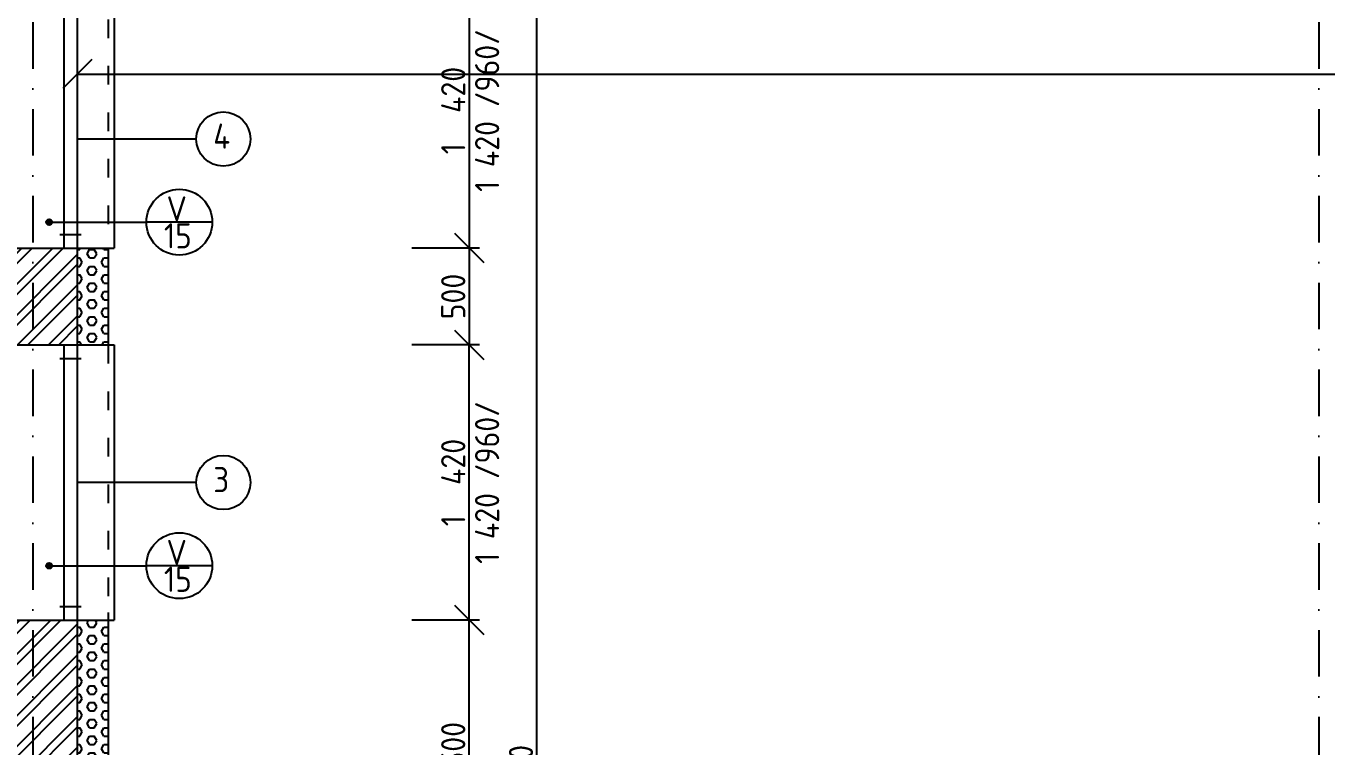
# Model space of a CAD drawing. Extents: x 4511820 to 5180432, y -1526536 to -944957.
# Drawn here: x 5109347 to 5116060, y -1305740 to -1302019 of the extents above; entities that cross this region are included whole.
import ezdxf

# ---------------------------------------------------------------- set-up
doc = ezdxf.new("R2010")
doc.units = 0
doc.header["$MEASUREMENT"] = 0
doc.linetypes.add('ACAD_ISO03W100', pattern=[30, 12, -18])
doc.linetypes.add('BODKOCIARKOVANA_3', pattern=[5.6, 3, -1.3, 0, -1.3])
doc.layers.get('0').update_dxf_attribs({"linetype": 'CONTINUOUS'})
doc.layers.get('Defpoints').update_dxf_attribs({"color": 61, "linetype": 'CONTINUOUS'})
for name, color, linetype in [('KÓTY', 4, 'CONTINUOUS'), ('MÚRY', 1, 'CONTINUOUS'), ('OKNÁ', 143, 'CONTINUOUS'), ('osi', 253, 'CONTINUOUS'), ('TENKÁ', 7, 'CONTINUOUS'), ('ŠRAFY', 82, 'CONTINUOUS')]:
    doc.layers.add(name, color=color, linetype=linetype)
doc.styles.add('STYLE1', font='isocp.shx')
doc.dimstyles.new('STANDARD-50', dxfattribs={"dimtxt": 125, "dimasz": 150, "dimexe": 10, "dimexo": 200, "dimgap": 20, "dimtad": 1, "dimdsep": 46, "dimlunit": 6, "dimtxsty": 'STYLE1', "dimblk1": 'OBLIQUE', "dimblk2": 'OBLIQUE', "dimsah": 1, "dimcen": 2.5, "dimse1": 1, "dimse2": 1, "dimadec": 0, "dimazin": 0, "dimtfac": 1, "dimtmove": 1, "dimatfit": 3, "dimldrblk": 'OBLIQUE', "dimfxl": 1, "dimtolj": 1, "dimtzin": 0, "dimarcsym": 0})
pattern_1 = [(45, (115395, 30907.69), (-79.549513, 79.549513), []), (45, (115448.03, 30907.69), (-79.549513, 79.549513), [])]
pattern_2 = [(0, (9e-09, -175781), (0, 43.3012702), [25, -50]), (120, (9e-09, -175781), (-37.5, -21.6506351), [25, -50]), (60, (25, -175781), (-37.5, 21.6506351), [25, -50])]

# ---------------------------------------------------------------- blocks, each defined once
blk = doc.blocks.new('_OBLIQUE')
at = {"color": 0, "linetype": 'ByBlock'}
blk.add_line((-0.5, -0.5), (0.5, 0.5), dxfattribs=at)
blk = doc.blocks.new('*D24719')
at = {"layer": 'Defpoints', "color": 0}
for p in [(5109612.5, -1298079.2), (5142602.5, -1299519.2), (5142602.5, -1302267.1)]:
    blk.add_point(p, dxfattribs=at)
at = {"layer": 'KÓTY', "color": 0, "lineweight": -2}
blk.add_line((5109612.5, -1302267.1), (5142602.5, -1302267.1), dxfattribs=at)
at = {"layer": 'KÓTY', "color": 0, "linetype": 'ByBlock', "lineweight": -2, "xscale": 150, "yscale": 150, "zscale": 150, "rotation": 180}
blk.add_blockref('_OBLIQUE', (5109612.5, -1302267.1), dxfattribs=at)
at = {"layer": 'KÓTY', "color": 0, "linetype": 'ByBlock', "lineweight": -2, "xscale": 150, "yscale": 150, "zscale": 150}
blk.add_blockref('_OBLIQUE', (5142602.5, -1302267.1), dxfattribs=at)
at = {"layer": 'KÓTY', "color": 0, "insert": (5126107.5, -1302184.6), "char_height": 125, "attachment_point": 5, "style": 'STYLE1'}
blk.add_mtext('\\A1;32ﾠ990', dxfattribs=at)
blk = doc.blocks.new('*D24775')
at = {"layer": 'Defpoints', "color": 0}
for p in [(5111986, -1299625.2), (5112270.5, -1299625.2), (5109260.5, -1312335.2)]:
    blk.add_point(p, dxfattribs=at)
at = {"layer": 'KÓTY', "color": 0, "lineweight": -2}
blk.add_line((5111986, -1312335.2), (5111986, -1299625.2), dxfattribs=at)
at = {"layer": 'KÓTY', "color": 0, "linetype": 'ByBlock', "lineweight": -2, "xscale": 150, "yscale": 150, "zscale": 150}
for p, rotation in [((5111986, -1299625.2), 90), ((5111986, -1312335.2), 270)]:
    blk.add_blockref('_OBLIQUE', p, dxfattribs=dict(at, rotation=rotation))
at = {"layer": 'KÓTY', "color": 0, "insert": (5111903.5, -1305980.2), "char_height": 125, "attachment_point": 5, "rotation": 90, "style": 'STYLE1'}
blk.add_mtext('\\A1;12ﾠ710', dxfattribs=at)
blk = doc.blocks.new('*D24781')
at = {"layer": 'Defpoints', "color": 0}
for p in [(5109232.5, -1305085.2), (5111636, -1305085.2), (5109232.5, -1306585.2)]:
    blk.add_point(p, dxfattribs=at)
at = {"layer": 'KÓTY', "color": 0, "lineweight": -2}
blk.add_line((5111636, -1306585.2), (5111636, -1305085.2), dxfattribs=at)
at = {"layer": 'KÓTY', "color": 0, "linetype": 'ByBlock', "lineweight": -2, "xscale": 150, "yscale": 150, "zscale": 150}
for p, rotation in [((5111636, -1305085.2), 90), ((5111636, -1306585.2), 270)]:
    blk.add_blockref('_OBLIQUE', p, dxfattribs=dict(at, rotation=rotation))
at = {"layer": 'KÓTY', "color": 0, "insert": (5111553.5, -1305835.2), "char_height": 125, "attachment_point": 5, "rotation": 90, "style": 'STYLE1'}
blk.add_mtext('\\A1;1ﾠ500', dxfattribs=at)
blk = doc.blocks.new('*D24782')
at = {"layer": 'Defpoints', "color": 0}
for p in [(5109612.5, -1303665.2), (5111636, -1303665.2), (5109612.5, -1305085.2)]:
    blk.add_point(p, dxfattribs=at)
at = {"layer": 'KÓTY', "color": 0, "lineweight": -2}
blk.add_line((5111636, -1305085.2), (5111636, -1303665.2), dxfattribs=at)
at = {"layer": 'KÓTY', "color": 0, "linetype": 'ByBlock', "lineweight": -2, "xscale": 150, "yscale": 150, "zscale": 150}
for p, rotation in [((5111636, -1303665.2), 90), ((5111636, -1305085.2), 270)]:
    blk.add_blockref('_OBLIQUE', p, dxfattribs=dict(at, rotation=rotation))
at = {"layer": 'KÓTY', "color": 0, "insert": (5111553.5, -1304375.2), "char_height": 125, "attachment_point": 5, "rotation": 90, "style": 'STYLE1'}
blk.add_mtext('\\A1;1ﾠ420', dxfattribs=at)
blk = doc.blocks.new('*D24783')
at = {"layer": 'Defpoints', "color": 0}
for p in [(5109612.5, -1303165.2), (5109612.5, -1303665.2), (5111636, -1303665.2)]:
    blk.add_point(p, dxfattribs=at)
at = {"layer": 'KÓTY', "color": 0, "lineweight": -2}
blk.add_line((5111636, -1303165.2), (5111636, -1303665.2), dxfattribs=at)
at = {"layer": 'KÓTY', "color": 0, "linetype": 'ByBlock', "lineweight": -2, "xscale": 150, "yscale": 150, "zscale": 150}
for p, rotation in [((5111636, -1303165.2), 90), ((5111636, -1303665.2), 270)]:
    blk.add_blockref('_OBLIQUE', p, dxfattribs=dict(at, rotation=rotation))
at = {"layer": 'KÓTY', "color": 0, "insert": (5111553.5, -1303415.2), "char_height": 125, "attachment_point": 5, "rotation": 90, "style": 'STYLE1'}
blk.add_mtext('\\A1;500', dxfattribs=at)
blk = doc.blocks.new('*D24784')
at = {"layer": 'Defpoints', "color": 0}
for p in [(5109502.5, -1301745.2), (5109502.5, -1303165.2), (5111636, -1303165.2)]:
    blk.add_point(p, dxfattribs=at)
at = {"layer": 'KÓTY', "color": 0, "lineweight": -2}
blk.add_line((5111636, -1301745.2), (5111636, -1303165.2), dxfattribs=at)
at = {"layer": 'KÓTY', "color": 0, "linetype": 'ByBlock', "lineweight": -2, "xscale": 150, "yscale": 150, "zscale": 150}
for p, rotation in [((5111636, -1301745.2), 90), ((5111636, -1303165.2), 270)]:
    blk.add_blockref('_OBLIQUE', p, dxfattribs=dict(at, rotation=rotation))
at = {"layer": 'KÓTY', "color": 0, "insert": (5111553.5, -1302455.2), "char_height": 125, "attachment_point": 5, "rotation": 90, "style": 'STYLE1'}
blk.add_mtext('\\A1;1ﾠ420', dxfattribs=at)

msp = doc.modelspace()

# ---------------------------------------------------------------- hatches: boundary and pattern name
at = {"layer": 'TENKÁ'}
h = msp.add_hatch(color=256, dxfattribs=at)
h.dxf.hatch_style = 1
h.paths.add_polyline_path([(5109481.827, -1303031.457, 2.41421356), (5109466.827, -1303046.457, 0.41421356)])
h = msp.add_hatch(color=256, dxfattribs=at)
h.dxf.hatch_style = 1
h.paths.add_polyline_path([(5109481.827, -1304804.457, 2.41421356), (5109466.827, -1304819.457, 0.41421356)])
at = {"layer": 'ŠRAFY'}
h = msp.add_hatch(dxfattribs=at)
h.set_pattern_fill('ANSI32', color=256, scale=300)
h.set_pattern_definition(pattern_1)
h.paths.add_polyline_path([(5109542.5, -1303665.191), (5109612.5, -1303665.191), (5109612.5, -1303165.191), (5109542.5, -1303165.191), (5109232.5, -1303165.191), (5109232.5, -1303665.191)])
h = msp.add_hatch(dxfattribs=at)
h.set_pattern_fill('HEX', color=256, scale=200)
h.set_pattern_definition(pattern_2)
h.paths.add_polyline_path([(5109612.5, -1303165.191), (5109612.5, -1303665.191), (5109772.5, -1303665.191), (5109772.5, -1303165.191)])
h = msp.add_hatch(dxfattribs=at)
h.set_pattern_fill('ANSI32', color=256, scale=300)
h.set_pattern_definition(pattern_1)
h.paths.add_polyline_path([(5109612.5, -1305085.191), (5109542.5, -1305085.191), (5109232.5, -1305085.191), (5109232.5, -1305665.191), (5109232.5, -1305965.191), (5109232.5, -1306585.191), (5109542.5, -1306585.191), (5109612.5, -1306585.191)])
h = msp.add_hatch(dxfattribs=at)
h.set_pattern_fill('HEX', color=256, scale=200)
h.set_pattern_definition(pattern_2)
h.paths.add_polyline_path([(5109612.5, -1306585.191), (5109772.5, -1306585.191), (5109772.5, -1305085.191), (5109612.5, -1305085.191)])

# ---------------------------------------------------------------- linework, layer by layer
at = {"layer": 'KÓTY', "ltscale": 25}
for p, q in [((5111689.403, -1303165.191), (5111339.403, -1303165.191)), ((5111689.403, -1303665.191), (5111339.403, -1303665.191)), ((5111689.403, -1305085.191), (5111339.403, -1305085.191))]:
    msp.add_line(p, q, dxfattribs=at)
at = {"layer": 'MÚRY'}
for p, q in [((5109232.5, -1303165.191), (5109772.5, -1303165.191)), ((5109772.5, -1303165.191), (5109772.5, -1303665.191)), ((5109232.5, -1303665.191), (5109772.5, -1303665.191)), ((5109232.5, -1305085.191), (5109772.5, -1305085.191)), ((5109772.5, -1305045.191), (5109772.5, -1306585.191))]:
    msp.add_line(p, q, dxfattribs=at)
at = {"layer": 'OKNÁ', "ltscale": 0.25}
for p, q in [((5109542.5, -1301745.191), (5109542.5, -1303165.191)), ((5109612.5, -1301745.191), (5109612.5, -1303165.191)), ((5110226.354, -1302602.191), (5109612.5, -1302602.191)), ((5109522.5, -1303095.191), (5109632.5, -1303095.191)), ((5109522.5, -1303095.191), (5109632.5, -1303095.191)), ((5109542.5, -1303665.191), (5109542.5, -1305085.191)), ((5109612.5, -1303665.191), (5109612.5, -1305085.191)), ((5109522.5, -1303735.191), (5109632.5, -1303735.191)), ((5109522.5, -1303735.191), (5109632.5, -1303735.191)), ((5110226.354, -1304375.191), (5109612.5, -1304375.191)), ((5109522.5, -1305015.191), (5109632.5, -1305015.191)), ((5109522.5, -1305015.191), (5109632.5, -1305015.191))]:
    msp.add_line(p, q, dxfattribs=at)
for centre in [(5110366.354, -1302602.191), (5110366.354, -1304375.191)]:
    msp.add_circle(centre, 140, dxfattribs=at)
at = {"layer": 'osi', "linetype": 'BODKOCIARKOVANA_3', "ltscale": 80}
for p, q in [((5109382.5, -1284972.097), (5109382.5, -1316900)), ((5116022.5, -1284972.097), (5116022.5, -1316900))]:
    msp.add_line(p, q, dxfattribs=at)
at = {"layer": 'TENKÁ', "linetype": 'ACAD_ISO03W100', "ltscale": 8}
for p, q in [((5109772.5, -1301745.191), (5109772.5, -1303165.191)), ((5109772.5, -1303665.191), (5109772.5, -1305085.191))]:
    msp.add_line(p, q, dxfattribs=at)
at = {"layer": 'TENKÁ', "ltscale": 0.25}
for p, q in [((5109802.5, -1301745.191), (5109802.5, -1303165.191)), ((5109466.827, -1303031.457), (5109969.229, -1303031.457)), ((5110309.229, -1303031.457), (5109969.229, -1303031.457)), ((5109772.5, -1303165.191), (5109802.5, -1303165.191)), ((5109772.5, -1303665.191), (5109802.5, -1303665.191)), ((5109802.5, -1303665.191), (5109802.5, -1305085.191)), ((5109466.827, -1304804.457), (5109969.229, -1304804.457)), ((5110309.229, -1304804.457), (5109969.229, -1304804.457)), ((5109772.5, -1305085.191), (5109802.5, -1305085.191))]:
    msp.add_line(p, q, dxfattribs=at)
at = {"layer": 'TENKÁ'}
for p, q in [((5109612.5, -1303165.191), (5109612.5, -1303665.191)), ((5109612.5, -1305045.191), (5109612.5, -1306585.191))]:
    msp.add_line(p, q, dxfattribs=at)
at = {"layer": 'TENKÁ', "ltscale": 0.25}
for centre in [(5110139.229, -1303031.457), (5110139.229, -1304804.457)]:
    msp.add_circle(centre, 170, dxfattribs=at)
at = {"layer": 'TENKÁ'}
for centre in [(5109466.827, -1303031.457), (5109466.827, -1304804.457)]:
    msp.add_circle(centre, 15, dxfattribs=at)

# ---------------------------------------------------------------- texts
at = {"layer": 'KÓTY', "char_height": 125, "attachment_point": 5, "rotation": 90, "style": 'STYLE1'}
for insert in [(5111728.457, -1302455.191), (5111728.457, -1304375.191)]:
    msp.add_mtext('\\A1;1 420 /960/', dxfattribs=dict(at, insert=insert))
at = {"layer": 'TENKÁ', "style": 'STYLE1'}
for s, p in [('4', (5110314.323, -1302652.191)), ('V', (5110073.199, -1303027.957)), ('15', (5110059.699, -1303166.594)), ('3', (5110314.323, -1304425.191)), ('V', (5110073.199, -1304800.957)), ('15', (5110059.699, -1304939.594))]:
    msp.add_text(s, height=130, dxfattribs=at).set_placement(p)

# ---------------------------------------------------------------- dimensions: what is measured, and where the dimension line sits
at = {"layer": 'KÓTY'}
dim = msp.add_linear_dim(base=(5142602.5, -1302267.146), p1=(5109612.5, -1298079.191), p2=(5142602.5, -1299519.191), dimstyle='STANDARD-50', dxfattribs=at)
dim.commit()
dim.dimension.update_dxf_attribs({"geometry": '*D24719', "text_midpoint": (5126107.5, -1302184.604)})
for base, p1, p2, picture, middle in [((5111986, -1299625.191), (5109260.5, -1312335.191), (5112270.5, -1299625.191), '*D24775', (5111903.457, -1305980.191)), ((5111636, -1303165.191), (5109502.5, -1301745.191), (5109502.5, -1303165.191), '*D24784', (5111553.457, -1302455.191)), ((5111636, -1303665.191), (5109612.5, -1303165.191), (5109612.5, -1303665.191), '*D24783', (5111553.5, -1303415.191)), ((5111636, -1303665.191), (5109612.5, -1305085.191), (5109612.5, -1303665.191), '*D24782', (5111553.457, -1304375.191)), ((5111636, -1305085.191), (5109232.5, -1306585.191), (5109232.5, -1305085.191), '*D24781', (5111553.457, -1305835.191))]:
    dim = msp.add_linear_dim(base=base, p1=p1, p2=p2, angle=90, dimstyle='STANDARD-50', dxfattribs=at)
    dim.commit()
    dim.dimension.update_dxf_attribs({"geometry": picture, "text_midpoint": middle})

doc.saveas('drawing.dxf')
